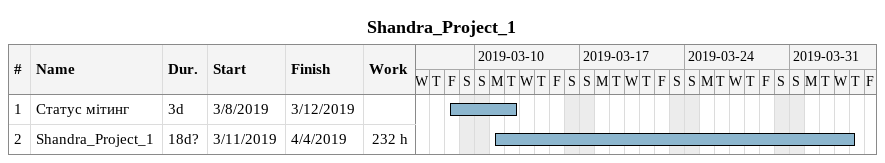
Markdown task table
Shandra_Project_1

| ID | Task | Duration | Start | Finish | Work (h) |
|---|---|---|---|---|---|
| 1 | Статус мітинг | 3d | 2019-03-08 | 2019-03-12 |  |
| 2 | Shandra_Project_1 | 18d? | 2019-03-11 | 2019-04-04 | 232 |
